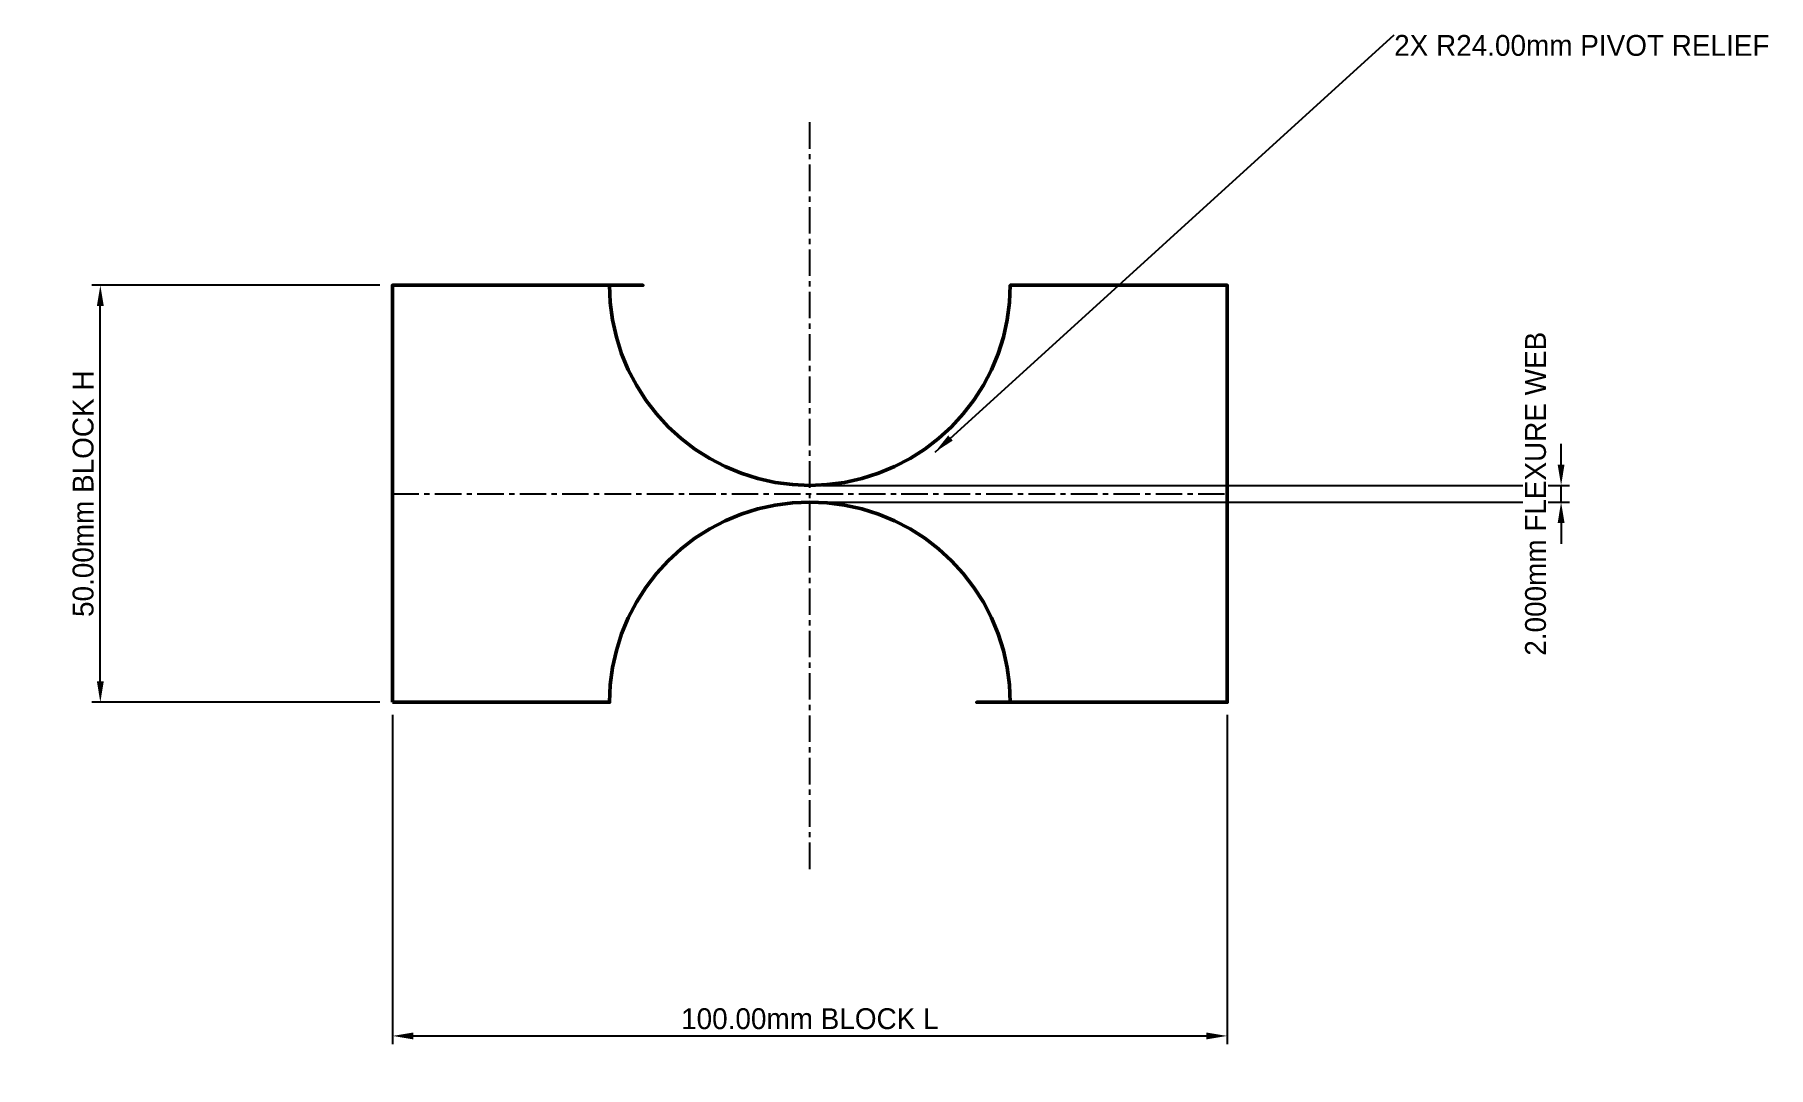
# Model space of a CAD drawing. Header units: metres. Extents: x -43 to 165, y -44 to 80.
import ezdxf

# ---------------------------------------------------------------- set-up
doc = ezdxf.new("R2010")
doc.units = ezdxf.units.M
doc.linetypes.add('CENTER', pattern=[5.08, 3.175, -0.635, 0.635, -0.635])
for name, color, linetype, lineweight in [('CENTERLINES', 7, 'CENTER', 25), ('DIMENSIONS', 7, 'Continuous', 25), ('GEOMETRY', 7, 'Continuous', 50)]:
    doc.layers.add(name, color=color, linetype=linetype, lineweight=lineweight)
doc.dimstyles.new('ENGINEERING_STYLE', dxfattribs={"dimtxt": 2.5, "dimasz": 2.5, "dimexe": 1, "dimexo": 1.5, "dimgap": 0.8, "dimtad": 1, "dimcen": 2.5, "dimazin": 3, "dimtfac": 1, "dimtmove": 0, "dimatfit": 3, "dimtfill": 1})

msp = doc.modelspace()

# ---------------------------------------------------------------- linework, layer by layer
at = {"layer": 'CENTERLINES'}
for p, q in [((50, -20), (50, 70)), ((0, 25), (100, 25))]:
    msp.add_line(p, q, dxfattribs=at)
at = {"layer": 'GEOMETRY'}
msp.add_lwpolyline([(0, 0), (0, 50), (30, 50), (26, 50), (26.091, 47.908), (26.365, 45.832), (26.818, 43.788), (27.447, 41.792), (28.249, 39.857), (29.215, 38), (30.34, 36.234), (31.615, 34.573), (33.029, 33.029), (34.573, 31.615), (36.234, 30.34), (38, 29.215), (39.857, 28.249), (41.792, 27.447), (43.788, 26.818), (45.832, 26.365), (47.908, 26.091), (50, 26), (52.092, 26.091), (54.168, 26.365), (56.212, 26.818), (58.208, 27.447), (60.143, 28.249), (62, 29.215), (63.766, 30.34), (65.427, 31.615), (66.971, 33.029), (68.385, 34.573), (69.66, 36.234), (70.785, 38), (71.751, 39.857), (72.553, 41.792), (73.182, 43.788), (73.635, 45.832), (73.909, 47.908), (74, 50), (100, 50), (100, 0), (70, 0), (74, 0), (73.909, 2.092), (73.635, 4.168), (73.182, 6.212), (72.553, 8.208), (71.751, 10.143), (70.785, 12), (69.66, 13.766), (68.385, 15.427), (66.971, 16.971), (65.427, 18.385), (63.766, 19.66), (62, 20.785), (60.143, 21.751), (58.208, 22.553), (56.212, 23.182), (54.168, 23.635), (52.092, 23.909), (50, 24), (47.908, 23.909), (45.832, 23.635), (43.788, 23.182), (41.792, 22.553), (39.857, 21.751), (38, 20.785), (36.234, 19.66), (34.573, 18.385), (33.029, 16.971), (31.615, 15.427), (30.34, 13.766), (29.215, 12), (28.249, 10.143), (27.447, 8.208), (26.818, 6.212), (26.365, 4.168), (26.091, 2.092), (26, 0)], close=True, dxfattribs=at)

# ---------------------------------------------------------------- texts
at = {"layer": 'DIMENSIONS', "insert": (120, 80), "char_height": 2.5, "attachment_point": 1}
msp.add_mtext('2X R24.00mm PIVOT RELIEF', dxfattribs=at)

# ---------------------------------------------------------------- next in the draw order: dimensions: what is measured, and where the dimension line sits
at = {"layer": 'DIMENSIONS'}
msp.add_linear_dim(base=(140, 24), p1=(50, 24), p2=(50, 26), angle=90, text='2.000mm FLEXURE WEB', dimstyle='ENGINEERING_STYLE', dxfattribs=at).render()
msp.add_linear_dim(base=(0, -40), p1=(0, 0), p2=(100, 0), text='100.00mm BLOCK L', dimstyle='ENGINEERING_STYLE', dxfattribs=at).render()

# ---------------------------------------------------------------- next in the draw order: dimensions: what is measured, and where the dimension line sits
msp.add_linear_dim(base=(-35, 0), p1=(0, 0), p2=(0, 50), angle=90, text='50.00mm BLOCK H', dimstyle='ENGINEERING_STYLE', dxfattribs=at).render()

# ---------------------------------------------------------------- next in the draw order: leaders
msp.add_leader([(65, 30), (120, 80)], dimstyle='ENGINEERING_STYLE', dxfattribs=at)

doc.saveas('drawing.dxf')
